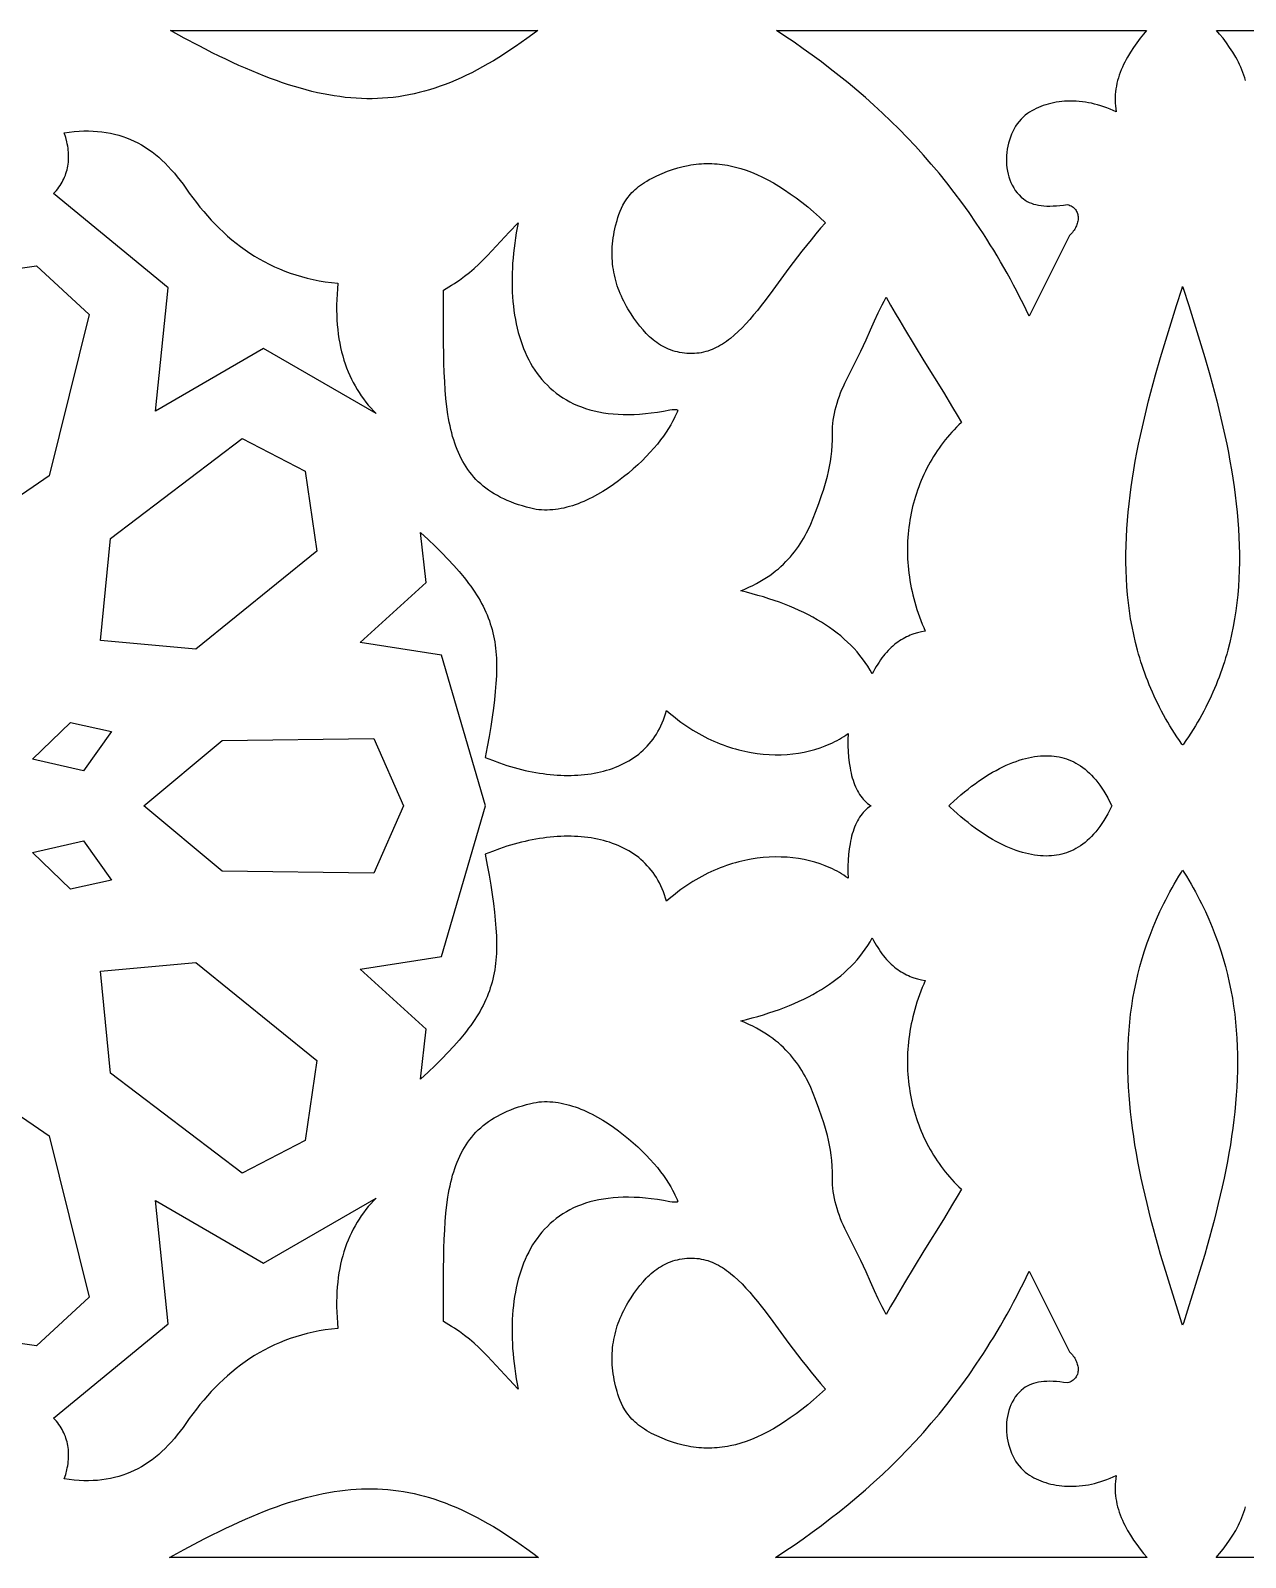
# Model space of a CAD drawing. Extents: x -575 to 575, y -425 to 425.
# Drawn here: x 348.1 to 411.7, y 285 to 365 of the extents above; entities that cross this region are included whole.
import ezdxf

# ---------------------------------------------------------------- set-up
doc = ezdxf.new("R2010")
doc.units = 0
doc.layers.add('LAYER_1', color=18, linetype='CONTINUOUS')

msp = doc.modelspace()

# ---------------------------------------------------------------- linework, layer by layer
at = {"layer": 'LAYER_1'}
for points in [[(374.393, 364.804), (374.091, 364.583), (373.791, 364.37), (373.495, 364.164), (373.201, 363.966), (372.909, 363.776), (372.619, 363.593), (372.332, 363.418), (372.046, 363.251), (371.762, 363.091), (371.48, 362.938), (371.2, 362.793), (370.92, 362.656), (370.643, 362.525), (370.366, 362.403), (370.09, 362.287), (369.815, 362.179), (369.541, 362.079), (369.267, 361.986), (368.994, 361.9), (368.722, 361.821), (368.449, 361.75), (368.176, 361.685), (367.904, 361.629), (367.631, 361.579), (367.358, 361.536), (367.084, 361.501), (366.809, 361.473), (366.534, 361.452), (366.258, 361.438), (365.981, 361.431), (365.703, 361.431), (365.423, 361.438), (365.142, 361.452), (364.86, 361.473), (364.575, 361.501), (364.289, 361.537), (364.001, 361.579), (363.711, 361.627), (363.418, 361.683), (363.123, 361.746), (362.826, 361.815), (362.526, 361.892), (362.223, 361.975), (361.917, 362.065), (361.608, 362.161), (361.296, 362.265), (360.98, 362.375), (360.661, 362.492), (360.339, 362.615), (360.013, 362.745), (359.682, 362.882), (359.348, 363.025), (359.01, 363.175), (358.667, 363.332), (358.32, 363.495), (357.968, 363.664), (357.612, 363.841), (357.25, 364.023), (356.884, 364.212), (356.136, 364.609), (355.425, 365), (374.655, 365)], [(406.39, 364.817), (406.208, 364.593), (406.032, 364.36), (405.861, 364.119), (405.698, 363.87), (405.545, 363.613), (405.473, 363.482), (405.404, 363.35), (405.339, 363.216), (405.277, 363.08), (405.219, 362.943), (405.164, 362.804), (405.114, 362.664), (405.069, 362.522), (405.028, 362.38), (404.992, 362.236), (404.962, 362.091), (404.936, 361.945), (404.916, 361.797), (404.903, 361.649), (404.895, 361.5), (404.893, 361.35), (404.898, 361.199), (404.909, 361.048), (404.928, 360.896), (404.954, 360.743), (404.792, 360.818), (404.629, 360.887), (404.467, 360.951), (404.304, 361.009), (404.142, 361.062), (403.98, 361.11), (403.818, 361.152), (403.657, 361.189), (403.496, 361.22), (403.337, 361.247), (403.178, 361.268), (403.02, 361.285), (402.863, 361.296), (402.708, 361.303), (402.554, 361.305), (402.402, 361.302), (402.252, 361.294), (402.104, 361.281), (401.958, 361.264), (401.813, 361.243), (401.672, 361.217), (401.532, 361.186), (401.396, 361.152), (401.262, 361.113), (401.131, 361.069), (401.003, 361.022), (400.878, 360.97), (400.757, 360.915), (400.639, 360.855), (400.525, 360.791), (400.414, 360.724), (400.307, 360.653), (400.188, 360.562), (400.074, 360.463), (399.967, 360.355), (399.867, 360.239), (399.773, 360.117), (399.686, 359.987), (399.606, 359.852), (399.533, 359.711), (399.467, 359.565), (399.408, 359.415), (399.356, 359.261), (399.311, 359.104), (399.274, 358.945), (399.245, 358.783), (399.223, 358.62), (399.208, 358.456), (399.202, 358.292), (399.203, 358.128), (399.212, 357.964), (399.229, 357.803), (399.255, 357.643), (399.288, 357.486), (399.33, 357.332), (399.381, 357.181), (399.439, 357.035), (399.507, 356.894), (399.583, 356.758), (399.668, 356.628), (399.762, 356.505), (399.865, 356.389), (399.976, 356.28), (400.097, 356.18), (400.191, 356.115), (400.29, 356.055), (400.395, 356.002), (400.507, 355.955), (400.624, 355.915), (400.749, 355.881), (400.88, 355.853), (401.018, 355.832), (401.164, 355.817), (401.316, 355.808), (401.476, 355.806), (401.644, 355.811), (401.82, 355.821), (402.004, 355.839), (402.196, 355.863), (402.397, 355.893), (402.466, 355.87), (402.53, 355.844), (402.59, 355.815), (402.644, 355.782), (402.695, 355.747), (402.74, 355.708), (402.781, 355.667), (402.818, 355.623), (402.85, 355.576), (402.878, 355.528), (402.902, 355.477), (402.921, 355.425), (402.937, 355.371), (402.948, 355.316), (402.955, 355.259), (402.958, 355.201), (402.957, 355.142), (402.952, 355.083), (402.943, 355.023), (402.931, 354.962), (402.914, 354.901), (402.895, 354.84), (402.871, 354.78), (402.844, 354.719), (402.813, 354.659), (402.779, 354.6), (402.742, 354.541), (402.701, 354.484), (402.657, 354.428), (402.61, 354.373), (402.559, 354.319), (402.506, 354.268), (400.395, 350.035), (400.236, 350.368), (400.074, 350.697), (399.911, 351.023), (399.746, 351.344), (399.579, 351.662), (399.41, 351.976), (399.239, 352.286), (399.067, 352.593), (398.892, 352.895), (398.716, 353.195), (398.539, 353.49), (398.359, 353.783), (398.178, 354.071), (397.995, 354.356), (397.624, 354.917), (397.247, 355.463), (396.864, 355.997), (396.474, 356.518), (396.078, 357.026), (395.676, 357.523), (395.268, 358.007), (394.855, 358.48), (394.436, 358.941), (394.012, 359.392), (393.583, 359.831), (393.149, 360.261), (392.709, 360.68), (392.265, 361.089), (391.816, 361.489), (391.363, 361.88), (390.906, 362.262), (390.444, 362.635), (389.978, 363), (389.509, 363.357), (389.035, 363.706), (388.558, 364.048), (388.078, 364.383), (387.594, 364.711), (387.156, 365), (406.547, 365)], [(351.365, 359.736), (351.6, 359.721), (351.83, 359.698), (352.056, 359.666), (352.278, 359.626), (352.495, 359.577), (352.709, 359.52), (352.918, 359.454), (353.123, 359.381), (353.325, 359.299), (353.522, 359.209), (353.716, 359.112), (353.906, 359.006), (354.093, 358.893), (354.276, 358.772), (354.455, 358.643), (354.632, 358.507), (354.805, 358.363), (354.975, 358.211), (355.141, 358.053), (355.305, 357.887), (355.466, 357.713), (355.624, 357.533), (355.779, 357.345), (355.932, 357.151), (356.082, 356.949), (356.229, 356.741), (356.408, 356.486), (356.591, 356.236), (356.777, 355.992), (356.967, 355.753), (357.161, 355.519), (357.359, 355.291), (357.561, 355.069), (357.767, 354.852), (357.977, 354.642), (358.191, 354.437), (358.41, 354.239), (358.634, 354.047), (358.862, 353.862), (359.094, 353.684), (359.332, 353.512), (359.574, 353.347), (359.821, 353.189), (360.073, 353.039), (360.33, 352.896), (360.593, 352.76), (360.861, 352.632), (361.134, 352.512), (361.413, 352.399), (361.698, 352.295), (361.988, 352.198), (362.284, 352.11), (362.586, 352.031), (362.894, 351.959), (363.207, 351.897), (363.528, 351.843), (363.854, 351.799), (364.187, 351.763), (364.162, 351.472), (364.143, 351.187), (364.131, 350.907), (364.124, 350.632), (364.124, 350.363), (364.13, 350.099), (364.141, 349.841), (364.159, 349.588), (364.182, 349.34), (364.212, 349.097), (364.246, 348.86), (364.287, 348.627), (364.333, 348.399), (364.385, 348.176), (364.442, 347.959), (364.504, 347.745), (364.572, 347.537), (364.645, 347.333), (364.723, 347.134), (364.807, 346.94), (364.895, 346.75), (364.989, 346.565), (365.087, 346.384), (365.191, 346.207), (365.299, 346.035), (365.412, 345.866), (365.529, 345.703), (365.652, 345.543), (365.779, 345.387), (365.91, 345.235), (366.046, 345.088), (366.186, 344.944), (360.299, 348.353), (354.635, 345.061), (355.301, 351.528), (349.303, 356.466), (349.377, 356.547), (349.447, 356.629), (349.514, 356.712), (349.577, 356.796), (349.636, 356.882), (349.692, 356.968), (349.744, 357.056), (349.792, 357.145), (349.837, 357.236), (349.878, 357.327), (349.915, 357.42), (349.949, 357.514), (349.979, 357.609), (350.006, 357.705), (350.029, 357.802), (350.048, 357.901), (350.063, 358.001), (350.075, 358.102), (350.083, 358.204), (350.088, 358.307), (350.089, 358.412), (350.086, 358.518), (350.08, 358.624), (350.07, 358.733), (350.056, 358.842), (350.039, 358.952), (350.018, 359.064), (349.993, 359.177), (349.933, 359.406), (349.859, 359.64), (350.122, 359.679), (350.38, 359.708), (350.633, 359.728), (350.882, 359.74), (351.126, 359.742)], [(383.771, 358.032), (383.908, 358.026), (384.045, 358.016), (384.183, 358.003), (384.32, 357.986), (384.458, 357.966), (384.596, 357.943), (384.734, 357.916), (385.012, 357.852), (385.291, 357.775), (385.571, 357.683), (385.853, 357.578), (386.136, 357.459), (386.422, 357.326), (386.709, 357.18), (386.999, 357.019), (387.291, 356.844), (387.586, 356.656), (387.883, 356.453), (388.183, 356.236), (388.487, 356.005), (388.793, 355.759), (389.103, 355.5), (389.416, 355.226), (389.733, 354.937), (389.471, 354.643), (389.217, 354.345), (388.969, 354.046), (388.727, 353.746), (388.492, 353.446), (388.261, 353.146), (387.815, 352.55), (386.967, 351.4), (386.559, 350.858), (386.358, 350.598), (386.157, 350.346), (385.957, 350.103), (385.758, 349.87), (385.558, 349.648), (385.357, 349.437), (385.156, 349.238), (384.952, 349.052), (384.747, 348.88), (384.644, 348.8), (384.54, 348.723), (384.435, 348.65), (384.33, 348.581), (384.223, 348.516), (384.116, 348.455), (384.008, 348.398), (383.899, 348.346), (383.789, 348.298), (383.678, 348.255), (383.566, 348.216), (383.452, 348.182), (383.337, 348.153), (383.221, 348.128), (383.104, 348.109), (382.985, 348.095), (382.865, 348.086), (382.744, 348.082), (382.607, 348.083), (382.473, 348.09), (382.342, 348.101), (382.214, 348.118), (382.089, 348.139), (381.967, 348.165), (381.848, 348.195), (381.731, 348.231), (381.617, 348.27), (381.506, 348.314), (381.397, 348.362), (381.29, 348.414), (381.186, 348.47), (381.083, 348.53), (380.984, 348.594), (380.886, 348.662), (380.79, 348.733), (380.696, 348.807), (380.604, 348.885), (380.514, 348.967), (380.425, 349.051), (380.338, 349.139), (380.169, 349.322), (380.006, 349.517), (379.848, 349.722), (379.694, 349.936), (379.545, 350.159), (379.383, 350.42), (379.307, 350.552), (379.234, 350.685), (379.165, 350.818), (379.099, 350.952), (379.037, 351.087), (378.978, 351.223), (378.923, 351.36), (378.872, 351.497), (378.824, 351.636), (378.78, 351.775), (378.74, 351.916), (378.704, 352.057), (378.671, 352.199), (378.642, 352.342), (378.617, 352.486), (378.596, 352.631), (378.579, 352.777), (378.566, 352.924), (378.557, 353.072), (378.552, 353.221), (378.551, 353.371), (378.554, 353.522), (378.561, 353.674), (378.573, 353.827), (378.588, 353.981), (378.608, 354.136), (378.633, 354.293), (378.661, 354.45), (378.694, 354.609), (378.732, 354.768), (378.808, 355.06), (378.853, 355.214), (378.906, 355.371), (378.967, 355.532), (379.038, 355.694), (379.12, 355.858), (379.215, 356.023), (379.324, 356.187), (379.385, 356.269), (379.45, 356.351), (379.519, 356.431), (379.592, 356.512), (379.67, 356.591), (379.753, 356.67), (379.841, 356.748), (379.935, 356.825), (380.034, 356.901), (380.138, 356.975), (380.248, 357.049), (380.364, 357.12), (380.487, 357.191), (380.615, 357.259), (380.893, 357.396), (381.169, 357.519), (381.445, 357.629), (381.72, 357.727), (381.994, 357.811), (382.267, 357.881), (382.541, 357.939), (382.677, 357.963), (382.814, 357.983), (382.95, 358), (383.087, 358.014), (383.224, 358.024), (383.36, 358.031), (383.497, 358.035), (383.634, 358.035)], [(373.576, 354.67), (373.529, 354.403), (373.487, 354.136), (373.449, 353.871), (373.415, 353.606), (373.386, 353.343), (373.362, 353.081), (373.342, 352.821), (373.327, 352.562), (373.316, 352.305), (373.311, 352.05), (373.31, 351.797), (373.314, 351.547), (373.323, 351.298), (373.337, 351.052), (373.356, 350.809), (373.38, 350.569), (373.409, 350.331), (373.444, 350.097), (373.483, 349.865), (373.529, 349.638), (373.579, 349.413), (373.635, 349.192), (373.696, 348.976), (373.763, 348.763), (373.836, 348.554), (373.914, 348.349), (373.997, 348.149), (374.087, 347.953), (374.182, 347.762), (374.283, 347.576), (374.39, 347.394), (374.503, 347.218), (374.622, 347.047), (374.747, 346.882), (374.878, 346.722), (375.016, 346.567), (375.159, 346.419), (375.309, 346.276), (375.465, 346.14), (375.627, 346.009), (375.796, 345.885), (375.972, 345.768), (376.154, 345.658), (376.342, 345.554), (376.537, 345.457), (376.739, 345.367), (376.947, 345.285), (377.163, 345.21), (377.385, 345.142), (377.614, 345.083), (377.85, 345.031), (378.093, 344.987), (378.343, 344.951), (378.6, 344.924), (378.864, 344.904), (379.136, 344.894), (379.415, 344.892), (379.701, 344.899), (379.994, 344.915), (380.295, 344.94), (380.604, 344.975), (380.92, 345.019), (381.243, 345.072), (381.571, 345.127), (381.693, 345.145), (381.792, 345.155), (381.867, 345.159), (381.922, 345.155), (381.959, 345.143), (381.971, 345.135), (381.979, 345.124), (381.984, 345.112), (381.985, 345.098), (381.978, 345.063), (381.961, 345.021), (381.936, 344.97), (381.869, 344.844), (381.831, 344.768), (381.793, 344.683), (381.717, 344.519), (381.623, 344.343), (381.513, 344.158), (381.387, 343.964), (381.246, 343.763), (381.09, 343.556), (380.921, 343.345), (380.738, 343.129), (380.543, 342.911), (380.337, 342.692), (380.119, 342.473), (379.892, 342.255), (379.654, 342.039), (379.408, 341.827), (379.154, 341.62), (378.893, 341.418), (378.624, 341.224), (378.35, 341.038), (378.071, 340.862), (377.787, 340.696), (377.5, 340.542), (377.354, 340.47), (377.209, 340.401), (377.062, 340.336), (376.916, 340.275), (376.768, 340.218), (376.621, 340.164), (376.473, 340.115), (376.325, 340.07), (376.177, 340.03), (376.029, 339.994), (375.881, 339.963), (375.734, 339.937), (375.587, 339.916), (375.44, 339.9), (375.293, 339.89), (375.147, 339.885), (375.002, 339.886), (374.858, 339.892), (374.714, 339.905), (374.571, 339.924), (374.429, 339.949), (374.289, 339.98), (374.067, 340.038), (373.851, 340.1), (373.644, 340.166), (373.443, 340.235), (373.249, 340.309), (373.062, 340.386), (372.882, 340.467), (372.708, 340.552), (372.541, 340.641), (372.38, 340.734), (372.226, 340.831), (372.077, 340.931), (371.935, 341.035), (371.798, 341.144), (371.667, 341.256), (371.542, 341.371), (371.422, 341.491), (371.308, 341.615), (371.199, 341.742), (371.095, 341.873), (370.996, 342.008), (370.902, 342.147), (370.812, 342.29), (370.727, 342.436), (370.647, 342.587), (370.571, 342.741), (370.499, 342.899), (370.432, 343.061), (370.368, 343.226), (370.309, 343.396), (370.253, 343.569), (370.2, 343.746), (370.152, 343.927), (370.106, 344.111), (370.064, 344.3), (370.025, 344.492), (369.989, 344.688), (369.956, 344.888), (369.899, 345.299), (369.851, 345.725), (369.812, 346.166), (369.782, 346.622), (369.759, 347.094), (369.742, 347.58), (369.73, 348.082), (369.722, 348.598), (369.717, 349.13), (369.712, 351.405), (369.86, 351.486), (370.006, 351.57), (370.148, 351.657), (370.288, 351.746), (370.425, 351.838), (370.56, 351.932), (370.822, 352.128), (371.076, 352.332), (371.323, 352.544), (371.563, 352.764), (371.798, 352.99), (372.029, 353.221), (372.258, 353.458), (372.71, 353.943), (373.163, 354.438), (373.627, 354.937)], [(351.169, 350.131), (349.074, 341.686), (345.028, 338.92), (342.623, 343.742), (344.686, 352.146), (348.412, 352.684)], [(408.46, 351.51), (408.753, 350.605), (409.04, 349.698), (409.32, 348.79), (409.591, 347.881), (409.851, 346.969), (409.976, 346.517), (410.098, 346.062), (410.215, 345.608), (410.329, 345.155), (410.438, 344.702), (410.543, 344.249), (410.643, 343.797), (410.738, 343.346), (410.827, 342.896), (410.911, 342.447), (410.99, 341.998), (411.062, 341.551), (411.128, 341.105), (411.188, 340.66), (411.241, 340.217), (411.287, 339.775), (411.326, 339.335), (411.357, 338.896), (411.381, 338.459), (411.397, 338.024), (411.406, 337.59), (411.405, 337.158), (411.397, 336.729), (411.379, 336.301), (411.353, 335.876), (411.318, 335.452), (411.273, 335.031), (411.219, 334.612), (411.155, 334.195), (411.081, 333.78), (410.997, 333.367), (410.903, 332.957), (410.797, 332.545), (410.741, 332.346), (410.681, 332.143), (410.619, 331.941), (410.554, 331.739), (410.486, 331.538), (410.415, 331.338), (410.342, 331.138), (410.265, 330.938), (410.185, 330.739), (410.102, 330.541), (410.017, 330.343), (409.928, 330.146), (409.836, 329.949), (409.741, 329.753), (409.642, 329.557), (409.541, 329.362), (409.436, 329.167), (409.327, 328.973), (409.216, 328.779), (409.101, 328.586), (408.982, 328.394), (408.86, 328.201), (408.735, 328.01), (408.606, 327.819), (408.473, 327.628), (408.444, 327.588), (408.432, 327.603), (408.42, 327.588), (408.391, 327.628), (408.259, 327.819), (408.13, 328.01), (408.004, 328.201), (407.882, 328.394), (407.764, 328.586), (407.649, 328.779), (407.537, 328.973), (407.429, 329.167), (407.324, 329.362), (407.222, 329.557), (407.124, 329.753), (407.029, 329.949), (406.937, 330.146), (406.848, 330.343), (406.762, 330.541), (406.679, 330.739), (406.6, 330.938), (406.523, 331.138), (406.449, 331.338), (406.378, 331.538), (406.31, 331.739), (406.245, 331.941), (406.183, 332.143), (406.124, 332.346), (406.068, 332.545), (405.962, 332.957), (405.867, 333.367), (405.783, 333.78), (405.709, 334.195), (405.645, 334.612), (405.591, 335.031), (405.546, 335.452), (405.511, 335.876), (405.485, 336.301), (405.468, 336.729), (405.459, 337.158), (405.459, 337.59), (405.467, 338.024), (405.483, 338.459), (405.507, 338.896), (405.539, 339.335), (405.577, 339.775), (405.623, 340.217), (405.676, 340.66), (405.736, 341.105), (405.802, 341.551), (405.875, 341.998), (405.953, 342.447), (406.037, 342.896), (406.127, 343.346), (406.222, 343.797), (406.322, 344.249), (406.426, 344.702), (406.536, 345.155), (406.649, 345.608), (406.767, 346.062), (406.888, 346.517), (407.013, 346.969), (407.273, 347.881), (407.544, 348.79), (407.824, 349.698), (408.112, 350.605), (408.404, 351.51), (408.432, 351.593)], [(393.135, 350.623), (393.371, 350.206), (393.614, 349.789), (393.862, 349.37), (394.368, 348.534), (394.883, 347.701), (395.899, 346.059), (396.384, 345.257), (396.617, 344.863), (396.841, 344.474), (396.712, 344.35), (396.586, 344.225), (396.463, 344.096), (396.342, 343.966), (396.224, 343.833), (396.11, 343.698), (395.997, 343.561), (395.888, 343.421), (395.782, 343.28), (395.678, 343.136), (395.578, 342.99), (395.48, 342.842), (395.386, 342.693), (395.294, 342.541), (395.205, 342.388), (395.12, 342.232), (395.037, 342.075), (394.958, 341.917), (394.881, 341.756), (394.808, 341.594), (394.738, 341.431), (394.67, 341.265), (394.607, 341.099), (394.546, 340.931), (394.488, 340.761), (394.434, 340.59), (394.383, 340.418), (394.335, 340.245), (394.291, 340.07), (394.249, 339.894), (394.211, 339.717), (394.177, 339.539), (394.146, 339.36), (394.118, 339.18), (394.093, 338.999), (394.072, 338.817), (394.055, 338.634), (394.041, 338.45), (394.03, 338.266), (394.023, 338.081), (394.019, 337.895), (394.019, 337.709), (394.023, 337.522), (394.03, 337.334), (394.04, 337.146), (394.055, 336.958), (394.073, 336.769), (394.094, 336.579), (394.119, 336.39), (394.148, 336.2), (394.181, 336.01), (394.217, 335.82), (394.258, 335.629), (394.302, 335.439), (394.349, 335.248), (394.401, 335.058), (394.456, 334.868), (394.515, 334.677), (394.579, 334.487), (394.646, 334.297), (394.717, 334.107), (394.791, 333.918), (394.87, 333.729), (394.953, 333.54), (394.75, 333.504), (394.55, 333.457), (394.354, 333.398), (394.257, 333.364), (394.161, 333.327), (394.066, 333.287), (393.971, 333.243), (393.878, 333.196), (393.786, 333.145), (393.695, 333.091), (393.605, 333.033), (393.516, 332.972), (393.427, 332.907), (393.34, 332.838), (393.254, 332.765), (393.17, 332.688), (393.086, 332.608), (393.003, 332.523), (392.922, 332.434), (392.842, 332.341), (392.763, 332.244), (392.685, 332.143), (392.608, 332.037), (392.533, 331.927), (392.459, 331.812), (392.386, 331.692), (392.315, 331.568), (392.245, 331.439), (392.176, 331.306), (392.061, 331.51), (391.938, 331.709), (391.808, 331.904), (391.671, 332.093), (391.528, 332.278), (391.377, 332.459), (391.22, 332.634), (391.056, 332.805), (390.885, 332.971), (390.708, 333.133), (390.524, 333.291), (390.334, 333.444), (390.137, 333.593), (389.934, 333.737), (389.725, 333.877), (389.51, 334.013), (389.289, 334.145), (389.062, 334.273), (388.828, 334.396), (388.589, 334.516), (388.345, 334.632), (388.094, 334.743), (387.838, 334.851), (387.576, 334.955), (387.309, 335.055), (387.036, 335.152), (386.758, 335.245), (386.475, 335.334), (386.186, 335.42), (385.892, 335.502), (385.594, 335.581), (385.29, 335.656), (385.506, 335.748), (385.714, 335.842), (385.915, 335.94), (386.107, 336.04), (386.293, 336.143), (386.47, 336.248), (386.641, 336.357), (386.805, 336.467), (386.962, 336.581), (387.113, 336.697), (387.258, 336.815), (387.396, 336.936), (387.529, 337.058), (387.656, 337.184), (387.777, 337.311), (387.893, 337.441), (388.004, 337.573), (388.111, 337.707), (388.212, 337.842), (388.31, 337.98), (388.403, 338.12), (388.492, 338.262), (388.577, 338.405), (388.658, 338.55), (388.736, 338.697), (388.811, 338.846), (388.952, 339.148), (389.083, 339.456), (389.204, 339.77), (389.377, 340.238), (389.542, 340.703), (389.619, 340.937), (389.693, 341.174), (389.762, 341.413), (389.826, 341.657), (389.884, 341.906), (389.937, 342.162), (389.982, 342.425), (390.02, 342.696), (390.05, 342.977), (390.072, 343.269), (390.085, 343.572), (390.088, 343.888), (390.09, 344.062), (390.1, 344.238), (390.115, 344.415), (390.137, 344.594), (390.166, 344.773), (390.2, 344.952), (390.24, 345.132), (390.285, 345.312), (390.336, 345.491), (390.392, 345.669), (390.453, 345.846), (390.519, 346.021), (390.589, 346.194), (390.663, 346.365), (390.742, 346.533), (390.824, 346.699), (391.038, 347.119), (391.233, 347.508), (391.569, 348.202), (391.848, 348.802), (392.085, 349.325), (392.294, 349.792), (392.491, 350.22), (392.69, 350.629), (392.795, 350.832), (392.906, 351.038)], [(362.477, 341.927), (363.095, 337.728), (356.758, 332.593), (351.75, 333.05), (352.273, 338.405), (359.18, 343.627)], [(368.913, 338.344), (369.283, 337.989), (369.631, 337.644), (369.956, 337.31), (370.258, 336.984), (370.539, 336.666), (370.798, 336.354), (370.92, 336.2), (371.037, 336.047), (371.149, 335.895), (371.256, 335.744), (371.357, 335.594), (371.455, 335.444), (371.547, 335.294), (371.634, 335.144), (371.717, 334.995), (371.796, 334.845), (371.869, 334.695), (371.939, 334.545), (372.004, 334.394), (372.064, 334.242), (372.121, 334.089), (372.173, 333.935), (372.221, 333.78), (372.265, 333.623), (372.305, 333.465), (372.341, 333.305), (372.373, 333.143), (372.401, 332.98), (372.426, 332.814), (372.447, 332.645), (372.464, 332.475), (372.478, 332.301), (372.488, 332.125), (372.495, 331.946), (372.498, 331.763), (372.499, 331.577), (372.489, 331.196), (372.468, 330.799), (372.434, 330.386), (372.389, 329.955), (372.334, 329.506), (372.268, 329.036), (372.192, 328.546), (372.107, 328.032), (372.013, 327.495), (371.911, 326.933), (372.285, 326.781), (372.662, 326.641), (373.041, 326.514), (373.42, 326.401), (373.8, 326.3), (373.99, 326.255), (374.179, 326.214), (374.368, 326.176), (374.557, 326.141), (374.745, 326.11), (374.933, 326.082), (375.12, 326.058), (375.306, 326.037), (375.492, 326.02), (375.676, 326.007), (375.859, 325.997), (376.042, 325.991), (376.222, 325.989), (376.402, 325.99), (376.58, 325.995), (376.757, 326.004), (376.932, 326.017), (377.105, 326.034), (377.276, 326.054), (377.446, 326.078), (377.613, 326.106), (377.778, 326.139), (377.941, 326.175), (378.102, 326.215), (378.261, 326.259), (378.417, 326.307), (378.57, 326.359), (378.721, 326.415), (378.869, 326.476), (379.014, 326.54), (379.156, 326.609), (379.295, 326.682), (379.431, 326.759), (379.564, 326.84), (379.694, 326.925), (379.82, 327.015), (379.942, 327.109), (380.061, 327.208), (380.176, 327.311), (380.287, 327.418), (380.395, 327.529), (380.498, 327.646), (380.598, 327.766), (380.693, 327.891), (380.784, 328.021), (380.871, 328.155), (380.953, 328.294), (381.03, 328.437), (381.103, 328.585), (381.172, 328.737), (381.235, 328.894), (381.293, 329.056), (381.347, 329.223), (381.395, 329.394), (381.544, 329.264), (381.694, 329.137), (381.845, 329.015), (381.997, 328.897), (382.15, 328.782), (382.304, 328.672), (382.459, 328.565), (382.615, 328.463), (382.772, 328.364), (382.93, 328.269), (383.088, 328.178), (383.247, 328.091), (383.406, 328.007), (383.566, 327.928), (383.727, 327.852), (383.887, 327.779), (384.049, 327.711), (384.21, 327.646), (384.372, 327.584), (384.534, 327.527), (384.696, 327.473), (384.858, 327.422), (385.02, 327.375), (385.182, 327.331), (385.343, 327.291), (385.505, 327.255), (385.666, 327.222), (385.827, 327.192), (386.148, 327.143), (386.467, 327.107), (386.783, 327.084), (387.097, 327.074), (387.407, 327.076), (387.713, 327.092), (388.014, 327.119), (388.311, 327.159), (388.603, 327.211), (388.888, 327.275), (389.168, 327.35), (389.44, 327.436), (389.706, 327.534), (389.835, 327.587), (389.963, 327.642), (390.089, 327.7), (390.213, 327.761), (390.334, 327.825), (390.453, 327.891), (390.57, 327.96), (390.685, 328.032), (390.797, 328.106), (390.907, 328.182), (390.9, 327.861), (390.903, 327.547), (390.915, 327.24), (390.937, 326.943), (390.969, 326.656), (391.012, 326.379), (391.038, 326.245), (391.066, 326.114), (391.097, 325.986), (391.131, 325.862), (391.168, 325.74), (391.208, 325.623), (391.251, 325.509), (391.297, 325.398), (391.346, 325.291), (391.398, 325.189), (391.453, 325.09), (391.512, 324.996), (391.574, 324.905), (391.639, 324.82), (391.708, 324.738), (391.78, 324.662), (391.855, 324.59), (391.934, 324.522), (392.017, 324.46), (392.103, 324.403), (392.127, 324.403), (392.115, 324.396), (392.127, 324.388), (392.103, 324.388), (392.017, 324.331), (391.934, 324.269), (391.855, 324.202), (391.78, 324.13), (391.708, 324.053), (391.639, 323.972), (391.574, 323.886), (391.512, 323.796), (391.453, 323.701), (391.398, 323.603), (391.346, 323.5), (391.297, 323.393), (391.251, 323.283), (391.208, 323.169), (391.168, 323.051), (391.131, 322.93), (391.097, 322.805), (391.066, 322.677), (391.038, 322.546), (391.012, 322.412), (390.969, 322.136), (390.937, 321.848), (390.915, 321.551), (390.903, 321.245), (390.9, 320.931), (390.907, 320.61), (390.797, 320.686), (390.685, 320.76), (390.57, 320.831), (390.453, 320.9), (390.334, 320.966), (390.213, 321.03), (390.089, 321.091), (389.963, 321.149), (389.835, 321.205), (389.706, 321.258), (389.44, 321.355), (389.168, 321.442), (388.888, 321.517), (388.603, 321.58), (388.311, 321.632), (388.014, 321.672), (387.713, 321.7), (387.407, 321.715), (387.097, 321.718), (386.783, 321.708), (386.467, 321.685), (386.148, 321.649), (385.827, 321.6), (385.666, 321.57), (385.505, 321.537), (385.343, 321.5), (385.182, 321.46), (385.02, 321.416), (384.858, 321.369), (384.696, 321.319), (384.534, 321.265), (384.372, 321.207), (384.21, 321.146), (384.049, 321.081), (383.887, 321.012), (383.727, 320.94), (383.566, 320.864), (383.406, 320.784), (383.247, 320.701), (383.088, 320.613), (382.93, 320.522), (382.772, 320.427), (382.615, 320.329), (382.459, 320.226), (382.304, 320.12), (382.15, 320.009), (381.997, 319.895), (381.845, 319.776), (381.694, 319.654), (381.544, 319.528), (381.395, 319.397), (381.347, 319.568), (381.293, 319.735), (381.235, 319.897), (381.172, 320.054), (381.103, 320.207), (381.03, 320.355), (380.953, 320.498), (380.871, 320.637), (380.784, 320.771), (380.693, 320.9), (380.598, 321.025), (380.498, 321.146), (380.395, 321.262), (380.287, 321.374), (380.176, 321.481), (380.061, 321.584), (379.942, 321.682), (379.82, 321.776), (379.694, 321.866), (379.564, 321.952), (379.431, 322.033), (379.295, 322.11), (379.156, 322.183), (379.014, 322.251), (378.869, 322.316), (378.721, 322.376), (378.57, 322.432), (378.417, 322.485), (378.261, 322.533), (378.102, 322.577), (377.941, 322.617), (377.778, 322.653), (377.613, 322.685), (377.446, 322.713), (377.276, 322.737), (377.105, 322.758), (376.932, 322.774), (376.757, 322.787), (376.58, 322.796), (376.402, 322.801), (376.222, 322.803), (376.042, 322.8), (375.859, 322.794), (375.676, 322.784), (375.492, 322.771), (375.306, 322.754), (375.12, 322.734), (374.933, 322.709), (374.745, 322.682), (374.557, 322.651), (374.368, 322.616), (374.179, 322.578), (373.99, 322.536), (373.8, 322.491), (373.42, 322.391), (373.041, 322.277), (372.662, 322.15), (372.285, 322.011), (371.911, 321.858), (372.013, 321.296), (372.107, 320.759), (372.192, 320.246), (372.268, 319.755), (372.334, 319.286), (372.389, 318.836), (372.434, 318.406), (372.468, 317.993), (372.489, 317.596), (372.499, 317.214), (372.498, 317.028), (372.495, 316.846), (372.488, 316.667), (372.478, 316.49), (372.464, 316.317), (372.447, 316.146), (372.426, 315.978), (372.401, 315.812), (372.373, 315.648), (372.341, 315.486), (372.305, 315.327), (372.265, 315.168), (372.221, 315.012), (372.173, 314.857), (372.121, 314.703), (372.064, 314.55), (372.004, 314.398), (371.939, 314.247), (371.869, 314.096), (371.796, 313.946), (371.717, 313.797), (371.634, 313.647), (371.547, 313.498), (371.455, 313.348), (371.357, 313.198), (371.256, 313.047), (371.149, 312.896), (371.037, 312.744), (370.92, 312.591), (370.798, 312.437), (370.539, 312.126), (370.258, 311.807), (369.956, 311.482), (369.631, 311.147), (369.283, 310.803), (368.913, 310.447), (368.518, 310.079), (368.804, 312.701), (365.361, 315.84), (369.609, 316.502), (371.919, 324.396), (369.609, 332.289), (365.361, 332.952), (368.804, 336.09), (368.518, 338.713)], [(352.339, 328.286), (350.872, 326.23), (348.193, 326.838), (350.177, 328.761)], [(367.618, 324.396), (366.078, 320.864), (358.121, 320.968), (354.031, 324.396), (358.121, 327.823), (366.078, 327.927)], [(401.419, 327.02), (401.559, 327.012), (401.697, 326.999), (401.833, 326.98), (401.966, 326.955), (402.097, 326.926), (402.227, 326.89), (402.354, 326.85), (402.479, 326.803), (402.603, 326.751), (402.725, 326.693), (402.846, 326.629), (402.966, 326.559), (403.084, 326.483), (403.201, 326.4), (403.318, 326.31), (403.433, 326.214), (403.546, 326.11), (403.659, 325.999), (403.771, 325.88), (403.881, 325.753), (403.989, 325.618), (404.097, 325.475), (404.202, 325.323), (404.306, 325.164), (404.407, 324.995), (404.507, 324.818), (404.604, 324.632), (404.699, 324.436), (404.717, 324.396), (404.699, 324.355), (404.604, 324.16), (404.507, 323.974), (404.407, 323.796), (404.306, 323.628), (404.202, 323.468), (404.097, 323.317), (403.989, 323.174), (403.881, 323.039), (403.771, 322.912), (403.659, 322.793), (403.546, 322.682), (403.433, 322.578), (403.318, 322.481), (403.201, 322.391), (403.084, 322.308), (402.966, 322.232), (402.846, 322.162), (402.725, 322.098), (402.603, 322.04), (402.479, 321.988), (402.354, 321.942), (402.227, 321.901), (402.097, 321.866), (401.966, 321.836), (401.833, 321.812), (401.697, 321.793), (401.559, 321.779), (401.419, 321.771), (401.275, 321.769), (401.13, 321.772), (400.981, 321.781), (400.831, 321.796), (400.677, 321.816), (400.521, 321.842), (400.362, 321.875), (400.201, 321.913), (400.038, 321.958), (399.873, 322.008), (399.705, 322.065), (399.535, 322.128), (399.363, 322.197), (399.189, 322.273), (399.014, 322.355), (398.837, 322.443), (398.658, 322.537), (398.478, 322.638), (398.297, 322.745), (398.115, 322.858), (397.931, 322.978), (397.747, 323.103), (397.562, 323.235), (397.376, 323.373), (397.19, 323.517), (397.003, 323.668), (396.815, 323.824), (396.628, 323.987), (396.44, 324.155), (396.252, 324.329), (396.183, 324.396), (396.252, 324.462), (396.44, 324.636), (396.628, 324.805), (396.815, 324.967), (397.003, 325.124), (397.19, 325.274), (397.376, 325.418), (397.562, 325.556), (397.747, 325.688), (397.931, 325.814), (398.115, 325.933), (398.297, 326.047), (398.478, 326.154), (398.658, 326.254), (398.837, 326.349), (399.014, 326.437), (399.189, 326.519), (399.363, 326.594), (399.535, 326.663), (399.705, 326.726), (399.873, 326.783), (400.038, 326.834), (400.201, 326.878), (400.362, 326.917), (400.521, 326.949), (400.677, 326.975), (400.831, 326.996), (400.981, 327.01), (401.13, 327.019), (401.275, 327.023)], [(352.339, 320.505), (350.177, 320.031), (348.193, 321.953), (350.872, 322.561)], [(408.501, 320.914), (408.629, 320.709), (408.752, 320.505), (408.873, 320.3), (408.989, 320.095), (409.103, 319.89), (409.213, 319.685), (409.32, 319.48), (409.424, 319.275), (409.525, 319.07), (409.621, 318.867), (409.808, 318.454), (409.981, 318.043), (410.143, 317.631), (410.292, 317.219), (410.431, 316.807), (410.558, 316.394), (410.674, 315.98), (410.78, 315.566), (410.875, 315.151), (410.96, 314.735), (411.036, 314.318), (411.101, 313.901), (411.157, 313.482), (411.204, 313.063), (411.241, 312.643), (411.27, 312.221), (411.29, 311.798), (411.302, 311.375), (411.305, 310.95), (411.301, 310.524), (411.288, 310.097), (411.268, 309.669), (411.24, 309.24), (411.205, 308.81), (411.164, 308.378), (411.115, 307.946), (411.06, 307.512), (410.998, 307.078), (410.93, 306.642), (410.856, 306.206), (410.777, 305.768), (410.691, 305.33), (410.601, 304.89), (410.505, 304.45), (410.405, 304.009), (410.3, 303.567), (410.19, 303.124), (410.077, 302.681), (409.959, 302.236), (409.837, 301.791), (409.712, 301.346), (409.585, 300.901), (409.319, 300.005), (409.043, 299.108), (408.759, 298.208), (408.468, 297.307), (408.432, 297.201), (408.397, 297.307), (408.106, 298.208), (407.822, 299.108), (407.546, 300.005), (407.28, 300.901), (407.152, 301.346), (407.027, 301.791), (406.906, 302.236), (406.788, 302.681), (406.674, 303.124), (406.565, 303.567), (406.46, 304.009), (406.359, 304.45), (406.264, 304.89), (406.173, 305.33), (406.088, 305.768), (406.008, 306.206), (405.934, 306.642), (405.867, 307.078), (405.805, 307.512), (405.75, 307.946), (405.701, 308.378), (405.659, 308.81), (405.624, 309.24), (405.597, 309.669), (405.576, 310.097), (405.564, 310.524), (405.559, 310.95), (405.563, 311.375), (405.574, 311.798), (405.594, 312.221), (405.623, 312.643), (405.661, 313.063), (405.707, 313.482), (405.763, 313.901), (405.829, 314.318), (405.904, 314.735), (405.989, 315.151), (406.084, 315.566), (406.19, 315.98), (406.306, 316.394), (406.434, 316.807), (406.572, 317.219), (406.722, 317.631), (406.883, 318.043), (407.057, 318.454), (407.244, 318.867), (407.34, 319.07), (407.44, 319.275), (407.544, 319.48), (407.651, 319.685), (407.761, 319.89), (407.875, 320.095), (407.992, 320.3), (408.112, 320.505), (408.236, 320.709), (408.363, 320.914), (408.432, 321.021)], [(392.245, 317.352), (392.315, 317.223), (392.386, 317.099), (392.459, 316.98), (392.533, 316.865), (392.608, 316.755), (392.685, 316.649), (392.763, 316.547), (392.842, 316.45), (392.922, 316.357), (393.003, 316.268), (393.086, 316.184), (393.17, 316.103), (393.254, 316.026), (393.34, 315.954), (393.427, 315.885), (393.516, 315.82), (393.605, 315.758), (393.695, 315.701), (393.786, 315.646), (393.878, 315.596), (393.971, 315.549), (394.066, 315.505), (394.161, 315.464), (394.257, 315.427), (394.354, 315.393), (394.55, 315.334), (394.75, 315.287), (394.953, 315.252), (394.87, 315.063), (394.791, 314.874), (394.717, 314.684), (394.646, 314.495), (394.579, 314.305), (394.515, 314.114), (394.456, 313.924), (394.401, 313.734), (394.349, 313.543), (394.302, 313.353), (394.258, 313.162), (394.217, 312.972), (394.181, 312.782), (394.148, 312.591), (394.119, 312.402), (394.094, 312.212), (394.073, 312.023), (394.055, 311.834), (394.04, 311.645), (394.03, 311.457), (394.023, 311.27), (394.019, 311.083), (394.019, 310.896), (394.023, 310.711), (394.03, 310.525), (394.041, 310.341), (394.055, 310.157), (394.072, 309.975), (394.093, 309.793), (394.118, 309.612), (394.146, 309.432), (394.177, 309.252), (394.211, 309.074), (394.249, 308.897), (394.291, 308.722), (394.335, 308.547), (394.383, 308.373), (394.434, 308.201), (394.488, 308.03), (394.546, 307.861), (394.607, 307.693), (394.67, 307.526), (394.738, 307.361), (394.808, 307.197), (394.881, 307.035), (394.958, 306.875), (395.037, 306.716), (395.12, 306.559), (395.205, 306.404), (395.294, 306.25), (395.386, 306.099), (395.48, 305.949), (395.578, 305.801), (395.678, 305.656), (395.782, 305.512), (395.888, 305.37), (395.997, 305.231), (396.11, 305.094), (396.224, 304.958), (396.342, 304.826), (396.463, 304.695), (396.586, 304.567), (396.712, 304.441), (396.841, 304.318), (396.617, 303.928), (396.384, 303.534), (395.899, 302.733), (394.883, 301.09), (394.368, 300.257), (393.862, 299.421), (393.614, 299.003), (393.371, 298.585), (393.135, 298.169), (392.906, 297.753), (392.795, 297.959), (392.69, 298.162), (392.491, 298.572), (392.294, 299), (392.085, 299.466), (391.848, 299.99), (391.569, 300.589), (391.233, 301.284), (391.038, 301.673), (390.824, 302.093), (390.742, 302.258), (390.663, 302.426), (390.589, 302.597), (390.519, 302.771), (390.453, 302.946), (390.392, 303.123), (390.336, 303.301), (390.285, 303.48), (390.24, 303.659), (390.2, 303.839), (390.166, 304.019), (390.137, 304.198), (390.115, 304.376), (390.1, 304.554), (390.09, 304.73), (390.088, 304.904), (390.085, 305.219), (390.072, 305.522), (390.05, 305.814), (390.02, 306.095), (389.982, 306.366), (389.937, 306.63), (389.884, 306.885), (389.826, 307.134), (389.762, 307.378), (389.693, 307.618), (389.619, 307.854), (389.542, 308.088), (389.377, 308.553), (389.204, 309.022), (389.083, 309.335), (388.952, 309.643), (388.811, 309.945), (388.736, 310.094), (388.658, 310.241), (388.577, 310.386), (388.492, 310.53), (388.403, 310.671), (388.31, 310.811), (388.212, 310.949), (388.111, 311.085), (388.004, 311.219), (387.893, 311.351), (387.777, 311.48), (387.656, 311.608), (387.529, 311.733), (387.396, 311.856), (387.258, 311.977), (387.113, 312.095), (386.962, 312.211), (386.805, 312.324), (386.641, 312.435), (386.47, 312.543), (386.293, 312.649), (386.107, 312.752), (385.915, 312.852), (385.714, 312.949), (385.506, 313.044), (385.29, 313.135), (385.594, 313.211), (385.892, 313.289), (386.186, 313.372), (386.475, 313.457), (386.758, 313.547), (387.036, 313.639), (387.309, 313.736), (387.576, 313.836), (387.838, 313.94), (388.094, 314.048), (388.345, 314.16), (388.589, 314.276), (388.828, 314.395), (389.062, 314.519), (389.289, 314.647), (389.51, 314.778), (389.725, 314.914), (389.934, 315.054), (390.137, 315.199), (390.334, 315.348), (390.524, 315.501), (390.708, 315.658), (390.885, 315.82), (391.056, 315.986), (391.22, 316.157), (391.377, 316.333), (391.528, 316.513), (391.671, 316.698), (391.808, 316.888), (391.938, 317.082), (392.061, 317.281), (392.176, 317.486)], [(363.095, 311.064), (362.477, 306.865), (359.18, 305.164), (352.273, 310.387), (351.75, 315.741), (356.758, 316.199)], [(349.074, 307.106), (351.169, 298.66), (348.412, 296.107), (344.686, 296.645), (342.623, 305.049), (345.028, 309.872)], [(375.293, 308.902), (375.44, 308.891), (375.587, 308.876), (375.734, 308.855), (375.881, 308.829), (376.029, 308.798), (376.177, 308.762), (376.325, 308.721), (376.473, 308.676), (376.621, 308.627), (376.768, 308.574), (376.916, 308.516), (377.062, 308.455), (377.209, 308.39), (377.354, 308.321), (377.5, 308.249), (377.787, 308.096), (378.071, 307.93), (378.35, 307.753), (378.624, 307.567), (378.893, 307.373), (379.154, 307.172), (379.408, 306.964), (379.654, 306.752), (379.892, 306.536), (380.119, 306.318), (380.337, 306.099), (380.543, 305.88), (380.738, 305.662), (380.921, 305.447), (381.09, 305.235), (381.246, 305.028), (381.387, 304.827), (381.513, 304.634), (381.623, 304.448), (381.717, 304.273), (381.793, 304.108), (381.831, 304.024), (381.869, 303.948), (381.936, 303.821), (381.961, 303.771), (381.978, 303.728), (381.985, 303.694), (381.984, 303.679), (381.979, 303.667), (381.971, 303.657), (381.959, 303.648), (381.922, 303.637), (381.867, 303.633), (381.792, 303.636), (381.693, 303.647), (381.571, 303.664), (381.243, 303.719), (380.92, 303.773), (380.604, 303.817), (380.295, 303.851), (379.994, 303.876), (379.701, 303.892), (379.415, 303.899), (379.136, 303.898), (378.864, 303.887), (378.6, 303.868), (378.343, 303.84), (378.093, 303.805), (377.85, 303.761), (377.614, 303.709), (377.385, 303.649), (377.163, 303.582), (376.947, 303.507), (376.739, 303.424), (376.537, 303.335), (376.342, 303.238), (376.154, 303.134), (375.972, 303.023), (375.796, 302.906), (375.627, 302.782), (375.465, 302.652), (375.309, 302.515), (375.159, 302.373), (375.016, 302.224), (374.878, 302.07), (374.747, 301.91), (374.622, 301.744), (374.503, 301.573), (374.39, 301.397), (374.283, 301.216), (374.182, 301.029), (374.087, 300.838), (373.997, 300.643), (373.914, 300.442), (373.836, 300.238), (373.763, 300.029), (373.696, 299.816), (373.635, 299.599), (373.579, 299.378), (373.529, 299.154), (373.483, 298.926), (373.444, 298.695), (373.409, 298.46), (373.38, 298.223), (373.356, 297.982), (373.337, 297.739), (373.323, 297.493), (373.314, 297.245), (373.31, 296.994), (373.311, 296.741), (373.316, 296.486), (373.327, 296.229), (373.342, 295.97), (373.362, 295.71), (373.386, 295.448), (373.415, 295.185), (373.449, 294.921), (373.487, 294.655), (373.529, 294.389), (373.576, 294.122), (373.627, 293.854), (373.163, 294.354), (372.71, 294.849), (372.258, 295.334), (372.029, 295.57), (371.798, 295.802), (371.563, 296.028), (371.323, 296.247), (371.076, 296.459), (370.822, 296.664), (370.56, 296.859), (370.425, 296.954), (370.288, 297.045), (370.148, 297.135), (370.006, 297.221), (369.86, 297.305), (369.712, 297.386), (369.717, 299.662), (369.722, 300.193), (369.73, 300.71), (369.742, 301.211), (369.759, 301.698), (369.782, 302.169), (369.812, 302.626), (369.851, 303.067), (369.899, 303.493), (369.956, 303.904), (369.989, 304.104), (370.025, 304.3), (370.064, 304.492), (370.106, 304.68), (370.152, 304.865), (370.2, 305.046), (370.253, 305.223), (370.309, 305.396), (370.368, 305.565), (370.432, 305.731), (370.499, 305.893), (370.571, 306.051), (370.647, 306.205), (370.727, 306.355), (370.812, 306.502), (370.902, 306.644), (370.996, 306.783), (371.095, 306.918), (371.199, 307.049), (371.308, 307.177), (371.422, 307.3), (371.542, 307.42), (371.667, 307.536), (371.798, 307.648), (371.935, 307.756), (372.077, 307.86), (372.226, 307.961), (372.38, 308.057), (372.541, 308.15), (372.708, 308.239), (372.882, 308.324), (373.062, 308.405), (373.249, 308.483), (373.443, 308.556), (373.644, 308.626), (373.851, 308.691), (374.067, 308.753), (374.289, 308.811), (374.429, 308.843), (374.571, 308.868), (374.714, 308.887), (374.858, 308.899), (375.002, 308.906), (375.147, 308.907)], [(366.046, 303.704), (365.91, 303.556), (365.779, 303.404), (365.652, 303.249), (365.529, 303.089), (365.412, 302.925), (365.299, 302.757), (365.191, 302.585), (365.087, 302.408), (364.989, 302.227), (364.895, 302.041), (364.807, 301.852), (364.723, 301.657), (364.645, 301.458), (364.572, 301.254), (364.504, 301.046), (364.442, 300.833), (364.385, 300.615), (364.333, 300.392), (364.287, 300.165), (364.246, 299.932), (364.212, 299.694), (364.182, 299.451), (364.159, 299.204), (364.141, 298.95), (364.13, 298.692), (364.124, 298.428), (364.124, 298.159), (364.131, 297.885), (364.143, 297.605), (364.162, 297.32), (364.187, 297.028), (363.854, 296.993), (363.528, 296.948), (363.207, 296.895), (362.894, 296.832), (362.586, 296.761), (362.284, 296.681), (361.988, 296.593), (361.698, 296.497), (361.413, 296.392), (361.134, 296.28), (360.861, 296.16), (360.593, 296.031), (360.33, 295.896), (360.073, 295.753), (359.821, 295.602), (359.574, 295.444), (359.332, 295.28), (359.094, 295.108), (358.862, 294.929), (358.634, 294.744), (358.41, 294.552), (358.191, 294.354), (357.977, 294.15), (357.767, 293.939), (357.561, 293.723), (357.359, 293.501), (357.161, 293.272), (356.967, 293.039), (356.777, 292.8), (356.591, 292.555), (356.408, 292.305), (356.229, 292.051), (356.082, 291.842), (355.932, 291.641), (355.779, 291.446), (355.624, 291.259), (355.466, 291.078), (355.305, 290.905), (355.141, 290.739), (354.975, 290.58), (354.805, 290.429), (354.632, 290.285), (354.455, 290.148), (354.276, 290.02), (354.093, 289.899), (353.906, 289.785), (353.716, 289.68), (353.522, 289.582), (353.325, 289.492), (353.123, 289.411), (352.918, 289.337), (352.709, 289.272), (352.495, 289.215), (352.278, 289.166), (352.056, 289.125), (351.83, 289.093), (351.6, 289.07), (351.365, 289.055), (351.126, 289.049), (350.882, 289.052), (350.633, 289.063), (350.38, 289.084), (350.122, 289.113), (349.859, 289.151), (349.933, 289.385), (349.993, 289.615), (350.018, 289.727), (350.039, 289.839), (350.056, 289.95), (350.07, 290.059), (350.08, 290.167), (350.086, 290.274), (350.089, 290.38), (350.088, 290.484), (350.083, 290.588), (350.075, 290.69), (350.063, 290.791), (350.048, 290.89), (350.029, 290.989), (350.006, 291.087), (349.979, 291.183), (349.949, 291.278), (349.915, 291.372), (349.878, 291.464), (349.837, 291.556), (349.792, 291.646), (349.744, 291.735), (349.692, 291.823), (349.636, 291.91), (349.577, 291.995), (349.514, 292.08), (349.447, 292.163), (349.377, 292.245), (349.303, 292.326), (355.301, 297.264), (354.635, 303.73), (360.299, 300.438), (366.186, 303.848)], [(382.865, 300.706), (382.985, 300.697), (383.104, 300.683), (383.221, 300.663), (383.337, 300.639), (383.452, 300.61), (383.566, 300.576), (383.678, 300.537), (383.789, 300.493), (383.899, 300.445), (384.008, 300.393), (384.116, 300.336), (384.223, 300.275), (384.33, 300.21), (384.435, 300.141), (384.54, 300.068), (384.644, 299.992), (384.747, 299.911), (384.952, 299.739), (385.156, 299.553), (385.357, 299.355), (385.558, 299.144), (385.758, 298.922), (385.957, 298.689), (386.157, 298.446), (386.358, 298.194), (386.559, 297.933), (386.967, 297.391), (387.815, 296.241), (388.261, 295.646), (388.492, 295.346), (388.727, 295.045), (388.969, 294.745), (389.217, 294.446), (389.471, 294.149), (389.733, 293.854), (389.416, 293.566), (389.103, 293.292), (388.793, 293.032), (388.487, 292.787), (388.183, 292.556), (387.883, 292.339), (387.586, 292.136), (387.291, 291.947), (386.999, 291.772), (386.709, 291.612), (386.422, 291.465), (386.136, 291.332), (385.853, 291.213), (385.571, 291.108), (385.291, 291.017), (385.012, 290.939), (384.734, 290.876), (384.596, 290.849), (384.458, 290.825), (384.32, 290.805), (384.183, 290.789), (384.045, 290.776), (383.908, 290.766), (383.771, 290.759), (383.634, 290.756), (383.497, 290.757), (383.36, 290.76), (383.224, 290.767), (383.087, 290.778), (382.95, 290.791), (382.814, 290.809), (382.677, 290.829), (382.541, 290.853), (382.267, 290.91), (381.994, 290.981), (381.72, 291.065), (381.445, 291.162), (381.169, 291.272), (380.893, 291.396), (380.615, 291.532), (380.487, 291.601), (380.364, 291.671), (380.248, 291.743), (380.138, 291.816), (380.034, 291.891), (379.935, 291.966), (379.841, 292.043), (379.753, 292.121), (379.67, 292.2), (379.592, 292.28), (379.519, 292.36), (379.45, 292.441), (379.385, 292.522), (379.324, 292.604), (379.215, 292.769), (379.12, 292.933), (379.038, 293.097), (378.967, 293.26), (378.906, 293.42), (378.853, 293.578), (378.808, 293.731), (378.732, 294.023), (378.694, 294.183), (378.661, 294.341), (378.633, 294.499), (378.608, 294.655), (378.588, 294.81), (378.573, 294.965), (378.561, 295.118), (378.554, 295.27), (378.551, 295.421), (378.552, 295.571), (378.557, 295.72), (378.566, 295.868), (378.579, 296.015), (378.596, 296.161), (378.617, 296.306), (378.642, 296.45), (378.671, 296.593), (378.704, 296.735), (378.74, 296.876), (378.78, 297.016), (378.824, 297.156), (378.872, 297.294), (378.923, 297.432), (378.978, 297.568), (379.037, 297.704), (379.099, 297.839), (379.165, 297.974), (379.234, 298.107), (379.307, 298.239), (379.383, 298.371), (379.545, 298.632), (379.694, 298.855), (379.848, 299.069), (380.006, 299.274), (380.169, 299.469), (380.338, 299.653), (380.425, 299.74), (380.514, 299.825), (380.604, 299.906), (380.696, 299.984), (380.79, 300.059), (380.886, 300.13), (380.984, 300.197), (381.083, 300.261), (381.186, 300.321), (381.29, 300.377), (381.397, 300.429), (381.506, 300.478), (381.617, 300.521), (381.731, 300.561), (381.848, 300.596), (381.967, 300.627), (382.089, 300.653), (382.214, 300.674), (382.342, 300.69), (382.473, 300.702), (382.607, 300.708), (382.744, 300.71)], [(402.506, 295.797), (402.559, 295.745), (402.61, 295.692), (402.657, 295.637), (402.701, 295.581), (402.742, 295.523), (402.779, 295.465), (402.813, 295.405), (402.844, 295.345), (402.871, 295.285), (402.895, 295.224), (402.914, 295.163), (402.931, 295.102), (402.943, 295.042), (402.952, 294.982), (402.957, 294.922), (402.958, 294.863), (402.955, 294.805), (402.948, 294.749), (402.937, 294.693), (402.921, 294.639), (402.902, 294.587), (402.878, 294.537), (402.85, 294.488), (402.818, 294.442), (402.781, 294.398), (402.74, 294.357), (402.695, 294.318), (402.644, 294.282), (402.59, 294.249), (402.53, 294.22), (402.466, 294.194), (402.397, 294.172), (402.196, 294.202), (402.004, 294.226), (401.82, 294.243), (401.644, 294.254), (401.476, 294.258), (401.316, 294.256), (401.164, 294.248), (401.018, 294.233), (400.88, 294.211), (400.749, 294.184), (400.624, 294.15), (400.507, 294.109), (400.395, 294.062), (400.29, 294.009), (400.191, 293.95), (400.097, 293.884), (399.976, 293.784), (399.865, 293.675), (399.762, 293.559), (399.668, 293.436), (399.583, 293.306), (399.507, 293.171), (399.439, 293.029), (399.381, 292.883), (399.33, 292.733), (399.288, 292.579), (399.255, 292.421), (399.229, 292.262), (399.212, 292.1), (399.203, 291.937), (399.202, 291.773), (399.208, 291.608), (399.223, 291.444), (399.245, 291.281), (399.274, 291.12), (399.311, 290.96), (399.356, 290.803), (399.408, 290.649), (399.467, 290.499), (399.533, 290.353), (399.606, 290.212), (399.686, 290.077), (399.773, 289.948), (399.867, 289.825), (399.967, 289.709), (400.074, 289.602), (400.188, 289.502), (400.307, 289.412), (400.414, 289.34), (400.525, 289.273), (400.639, 289.209), (400.757, 289.15), (400.878, 289.094), (401.003, 289.043), (401.131, 288.995), (401.262, 288.952), (401.396, 288.913), (401.532, 288.878), (401.672, 288.848), (401.813, 288.821), (401.958, 288.8), (402.104, 288.783), (402.252, 288.771), (402.402, 288.763), (402.554, 288.76), (402.708, 288.762), (402.863, 288.768), (403.02, 288.78), (403.178, 288.796), (403.337, 288.818), (403.496, 288.844), (403.657, 288.876), (403.818, 288.913), (403.98, 288.955), (404.142, 289.002), (404.304, 289.055), (404.467, 289.113), (404.629, 289.177), (404.792, 289.247), (404.954, 289.321), (404.928, 289.169), (404.909, 289.016), (404.898, 288.865), (404.893, 288.714), (404.895, 288.564), (404.903, 288.415), (404.916, 288.267), (404.936, 288.12), (404.962, 287.974), (404.992, 287.829), (405.028, 287.685), (405.069, 287.542), (405.114, 287.401), (405.164, 287.261), (405.219, 287.122), (405.277, 286.985), (405.339, 286.849), (405.404, 286.715), (405.473, 286.582), (405.545, 286.451), (405.698, 286.195), (405.861, 285.945), (406.032, 285.704), (406.208, 285.471), (406.39, 285.247), (406.574, 285.032), (387.107, 285.032), (387.594, 285.354), (388.078, 285.681), (388.558, 286.016), (389.035, 286.358), (389.509, 286.707), (389.978, 287.064), (390.444, 287.429), (390.906, 287.802), (391.363, 288.184), (391.816, 288.575), (392.265, 288.975), (392.709, 289.384), (393.149, 289.804), (393.583, 290.233), (394.012, 290.673), (394.436, 291.123), (394.855, 291.585), (395.268, 292.057), (395.676, 292.542), (396.078, 293.038), (396.474, 293.546), (396.864, 294.067), (397.247, 294.601), (397.624, 295.148), (397.995, 295.708), (398.178, 295.993), (398.359, 296.282), (398.539, 296.574), (398.716, 296.87), (398.892, 297.169), (399.067, 297.472), (399.239, 297.778), (399.41, 298.089), (399.579, 298.403), (399.746, 298.72), (399.911, 299.042), (400.074, 299.367), (400.236, 299.696), (400.395, 300.029)], [(366.258, 288.627), (366.534, 288.613), (366.809, 288.592), (367.084, 288.563), (367.358, 288.528), (367.631, 288.485), (367.904, 288.436), (368.176, 288.379), (368.449, 288.315), (368.722, 288.243), (368.994, 288.165), (369.267, 288.079), (369.541, 287.985), (369.815, 287.885), (370.09, 287.777), (370.366, 287.662), (370.643, 287.539), (370.92, 287.409), (371.2, 287.271), (371.48, 287.126), (371.762, 286.974), (372.046, 286.814), (372.332, 286.646), (372.619, 286.471), (372.909, 286.288), (373.201, 286.098), (373.495, 285.9), (373.791, 285.695), (374.091, 285.481), (374.393, 285.261), (374.698, 285.032), (355.367, 285.032), (356.136, 285.455), (356.884, 285.852), (357.25, 286.041), (357.612, 286.224), (357.968, 286.4), (358.32, 286.569), (358.667, 286.732), (359.01, 286.889), (359.348, 287.039), (359.682, 287.182), (360.013, 287.319), (360.339, 287.449), (360.661, 287.573), (360.98, 287.689), (361.296, 287.799), (361.608, 287.903), (361.917, 287.999), (362.223, 288.089), (362.526, 288.173), (362.826, 288.249), (363.123, 288.318), (363.418, 288.381), (363.711, 288.437), (364.001, 288.486), (364.289, 288.528), (364.575, 288.563), (364.86, 288.591), (365.142, 288.612), (365.423, 288.626), (365.703, 288.633), (365.981, 288.634)]]:
    msp.add_lwpolyline(points, close=True, dxfattribs=at)
for points in [[(411.726, 362.38), (411.685, 362.522), (411.64, 362.664), (411.59, 362.804), (411.536, 362.943), (411.477, 363.08), (411.415, 363.216), (411.35, 363.35), (411.281, 363.482), (411.209, 363.613), (411.056, 363.87), (410.893, 364.119), (410.723, 364.36), (410.546, 364.593), (410.364, 364.817), (410.208, 365), (429.596, 365)], [(429.644, 285.032), (410.18, 285.032), (410.364, 285.247), (410.546, 285.471), (410.723, 285.704), (410.893, 285.945), (411.056, 286.195), (411.209, 286.451), (411.281, 286.582), (411.35, 286.715), (411.415, 286.849), (411.477, 286.985), (411.536, 287.122), (411.59, 287.261), (411.64, 287.401), (411.685, 287.542), (411.726, 287.685)]]:
    msp.add_lwpolyline(points, dxfattribs=at)

doc.saveas('drawing.dxf')
